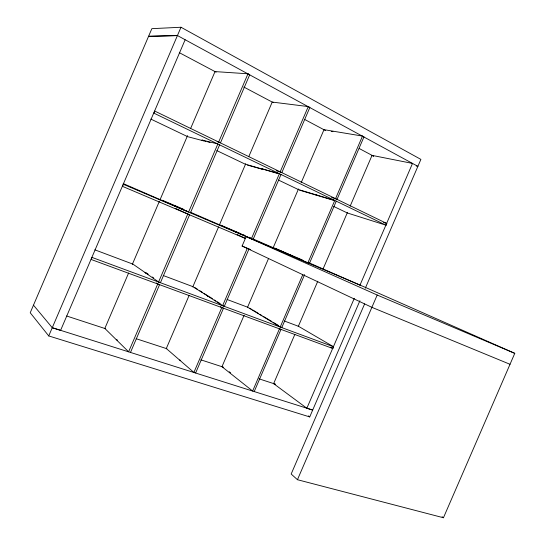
<?xml version="1.0" encoding="UTF-8"?>
<svg xmlns="http://www.w3.org/2000/svg" width="545" height="545" viewBox="0 0 545 545"><rect width="100%" height="100%" fill="white"/><g stroke="black" fill="none" stroke-linecap="round" stroke-linejoin="round"><path stroke-width="0.82" d="M359.911 300.724L309.717 416.925L48.737 335.931L180.988 27.25L420.89 159.392L365.307 288.223M185.13 39.778L60.597 330.372L52.293 327.749L33.477 305.173M128.613 273.011L104.838 328.437L128.606 351.804L157.75 283.931L156.395 282.984M132.299 264.427L159.426 201.187M160.094 199.627L187.562 135.61M190.573 128.586L215.023 71.593L247.975 73.793L249.719 74.74L220.48 142.838L217.108 141.591M187.78 213.994L189.599 214.764L160.441 282.651L158.588 281.969L187.78 213.994L175.381 208.353M218.702 141.979L247.975 73.793M130.493 352.397L159.603 284.613L157.75 283.931M190.437 212.802L219.635 144.806M189.095 295.485L166.3 348.521L193.891 372.446L221.815 307.537L220.418 306.631M192.78 286.908L218.593 226.856M219.594 224.513L245.741 163.684M248.758 156.66L272.221 102.072L308.266 106.582L309.86 107.454L281.847 172.574L276.213 170.687M510.025 364.298L371.881 307.332L242.103 246.04L246.163 236.605L377.195 295.029L514.773 353.344L443.446 517.75L297.447 479.709L291.166 474.027L364.619 303.899M248.929 249.085L224.322 306.283L222.626 305.656L247.26 248.391M251.402 238.771L279.408 173.664L261.811 168.773L277.827 173.555M280.219 171.784L308.266 106.582M195.621 372.998L223.511 308.163L221.815 307.537M281.036 174.454L253.057 239.48L234.875 231.407L236.496 232.102M244.119 315.235L221.965 366.696L252.642 391.031L279.469 328.778L281.029 329.35L254.229 391.535M247.478 307.441L268.624 258.316M273.324 247.403L298.497 188.917M301.181 182.684L324.002 129.662L362.5 136.08L363.971 136.884L337.062 199.327L331.612 197.433M304.607 274.625L281.799 327.552L280.239 326.973L302.741 274.769M307.884 262.833L334.787 200.403L298.21 189.49L278.509 180.075M335.563 198.598L362.5 136.08M336.285 201.125L309.41 263.48L252.866 238.853M312.701 410.092L306.849 408.246L273.631 383.639L294.865 334.392M298.238 326.578L317.783 281.234M323.171 268.726L347.438 212.448M350.135 206.194L372.037 155.38L412.517 163.425L360.02 285.055M306.849 408.246L354.298 298.306M333.581 346.777L92.05 257.424L91.172 259.474L332.832 348.5L333.581 346.777L298.524 326.319L284.388 321.012M386.044 225.214L386.793 223.477L154.766 111.071L153.888 113.135L386.044 225.214L347.39 212.986L333.744 206.466M297.447 479.709L377.195 295.029M180.988 27.25L151.851 28.667L30.227 312.755L48.737 335.931M148.587 36.297L177.438 35.541L417.913 166.361L416.244 165.973M148.608 36.352L177.459 35.602M331.278 131.393L332.954 131.679M204.457 141.053L206.058 141.448M207.652 141.843L210.05 142.436M247.498 165.094L262.2 169.195M299.641 190.171L334.705 200.655M383.585 222.476L386.793 223.477M52.266 327.695L312.687 410.051M116.248 339.658L117.468 340.053M179.571 360.027L180.695 360.388M66.619 315.991L105.417 328.669M136.134 338.697L166.852 348.732M200.805 359.816L223.477 367.194M259.004 378.823L275.171 384.102M273.631 383.639L275.232 384.164M146.237 273.025L145.038 272.582L158.588 281.969M208.858 296.378L207.209 295.765L222.626 305.656M147.3 273.495L145.508 272.827L132.973 264.148L94.816 249.821M207.911 296.092L192.535 286.513L163.227 275.511M227.129 299.505L247.553 307.176L280.239 326.973M242.103 246.04L250.714 249.637M245.264 238.458L122.502 186.363L123.381 184.305L365.627 287.494L514.773 353.344M123.211 183.563L188.625 212.025L217.857 143.948L201.929 140.024L203.66 140.855M162.396 200.274L183.399 209.232M190.403 212.216L236.108 232L234.493 231.312M220.766 225.16L241.122 233.846M242.689 234.514L245.039 235.515M248.949 237.184L251.299 238.185M288.571 254.072L274.687 248.152L291.384 255.557M290.117 254.733L302.455 259.999M309.403 262.956L360.17 285.171M173.869 205.404L184.517 210.145M174.332 205.669L176.09 206.419M185.995 210.806L187.48 211.474M237.095 234.568L245.345 238.288M150.842 119.076L187.664 136.672L203.537 140.855M216.856 150.618L245.134 164.127L262.492 169.168M179.319 52.667L216.127 72.178M243.792 87.016L273.236 102.61M304.512 119.369L325.501 130.548M359.237 148.519L373.482 156.108M372.037 155.38L373.529 156.17M330.658 347.226L332.832 348.5M271.914 321.55L263.358 316.434M273.324 322.408L278.27 325.406M280.389 326.693L281.799 327.552M249.753 308.17L251.184 309.035M252.614 309.907L258.344 313.389M259.781 314.261L261.927 315.562M209.559 296.827L212.366 298.633M214.478 299.982L215.881 300.881M217.291 301.78L220.098 303.585M194.851 287.576L197.719 289.415M199.865 290.792L202.733 292.624M204.164 293.544L207.032 295.383M146.837 273.249L148.192 274.19M152.28 277.01L153.636 277.95M308.361 415.903L309.717 416.925M442.118 516.749L443.446 517.75M229.275 371.779L230.562 372.8M317.326 195.43L315.855 194.728L317.272 195.471"/></g></svg>
